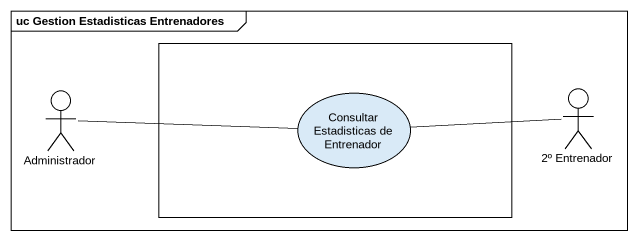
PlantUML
@startuml
mainframe uc Gestion Estadisticas Entrenadores
rectangle " " as rectangle1 {
  usecase "Consultar Estadisticas de Entrenador" as Consultar_Estadisticas_de
}
actor Administrador
actor "2º Entrenador" as a2º_Entrenador
Administrador -right- Consultar_Estadisticas_de
a2º_Entrenador -left- Consultar_Estadisticas_de
@enduml
